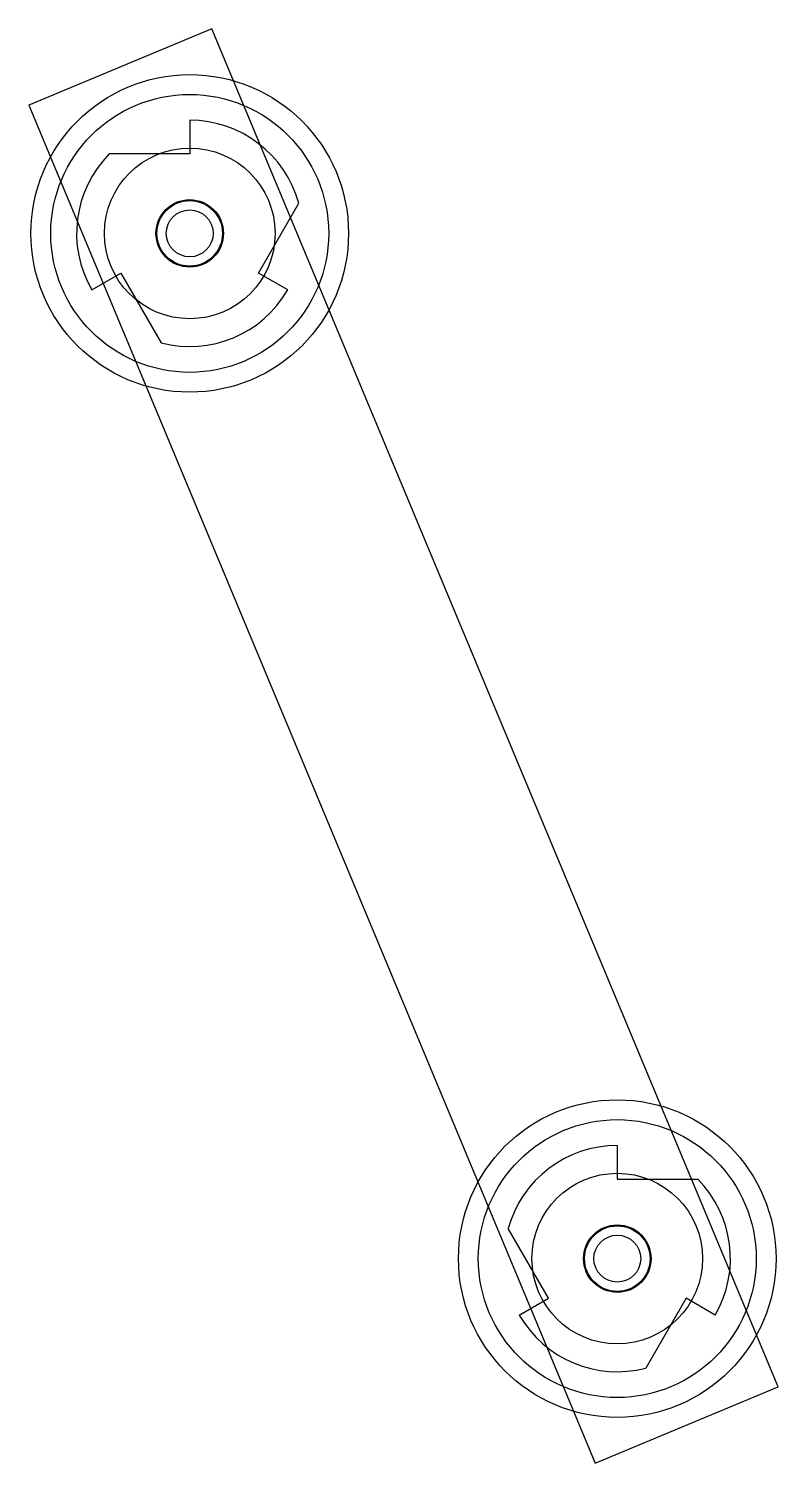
# Model space of a CAD drawing. Extents: x 13.16 to 15.05, y 31.8 to 35.41.
import ezdxf

# ---------------------------------------------------------------- set-up
doc = ezdxf.new("R2010")
doc.units = 0
doc.header["$LTSCALE"] = 5
doc.header["$MEASUREMENT"] = 0
for name, color, linetype in [('Z0_BOTCOMP', 4, 'Continuous'), ('Z0_CUT500', 4, 'Continuous'), ('Z0_RUBBER', 2, 'Continuous'), ('Z0_TOPCOMP', 6, 'Continuous')]:
    doc.layers.add(name, color=color, linetype=linetype)

msp = doc.modelspace()

# ---------------------------------------------------------------- linework, layer by layer
at = {"layer": 'Z0_BOTCOMP', "color": 4, "linetype": 'Continuous', "lineweight": 25}
for p, q in [((13.5625, 35.1814), (13.5625, 35.0964)), ((13.5625, 35.0964), (13.3595, 35.0964)), ((13.7357, 34.7964), (13.8372, 34.9722)), ((13.3157, 34.7539), (13.3893, 34.7964)), ((13.3893, 34.7964), (13.4908, 34.6205)), ((13.8093, 34.7539), (13.7357, 34.7964)), ((14.6395, 32.599), (14.6395, 32.514)), ((14.6395, 32.514), (14.8426, 32.514)), ((14.4663, 32.214), (14.3648, 32.3899)), ((14.3927, 32.1715), (14.4663, 32.214)), ((14.8127, 32.214), (14.7112, 32.0382)), ((14.8863, 32.1715), (14.8127, 32.214))]:
    msp.add_line(p, q, dxfattribs=at)
for centre, radius in [((13.5625, 34.8964), 0.085), ((13.5625, 34.8964), 0.059), ((14.6395, 32.314), 0.085), ((14.6395, 32.314), 0.059)]:
    msp.add_circle(centre, radius, dxfattribs=at)
for centre, start, end in [((13.5625, 34.8964), 15.4321, 90), ((13.5625, 34.8964), 135.4321, -150), ((13.5625, 34.8964), -104.5679, -30), ((14.6395, 32.314), 90, 164.5679), ((14.6395, 32.314), -30, 44.5679), ((14.6395, 32.314), -150, -75.4321)]:
    msp.add_arc(centre, 0.285, start, end, dxfattribs=at)
at = {"layer": 'Z0_CUT500', "color": 5, "linetype": 'Continuous', "lineweight": 25}
for centre in [(13.5625, 34.8964), (14.6395, 32.314)]:
    msp.add_circle(centre, 0.0825, dxfattribs=at)
at = {"layer": 'Z0_RUBBER', "color": 2, "linetype": 'Continuous', "lineweight": 25}
for centre, radius in [((13.5625, 34.8964), 0.4), ((13.5625, 34.8964), 0.215), ((14.6395, 32.314), 0.4), ((14.6395, 32.314), 0.215)]:
    msp.add_circle(centre, radius, dxfattribs=at)
at = {"layer": 'Z0_TOPCOMP', "color": 6, "linetype": 'Continuous', "lineweight": 25}
for p, q in [((13.6183, 35.412), (13.1568, 35.2196)), ((15.0452, 31.9908), (13.6183, 35.412)), ((13.1568, 35.2196), (14.5837, 31.7984)), ((14.5837, 31.7984), (15.0452, 31.9908))]:
    msp.add_line(p, q, dxfattribs=at)
for centre in [(13.5625, 34.8964), (14.6395, 32.314)]:
    msp.add_circle(centre, 0.35, dxfattribs=at)

doc.saveas('drawing.dxf')
